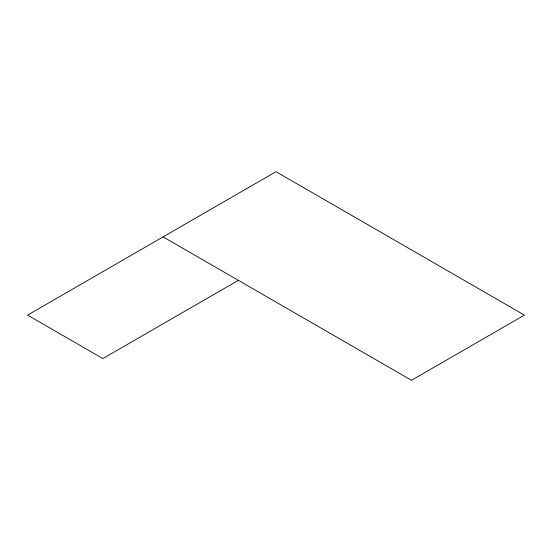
<?xml version="1.0" encoding="UTF-8"?>
<svg xmlns="http://www.w3.org/2000/svg" width="552" height="552" viewBox="0 0 552 552"><rect width="100%" height="100%" fill="white"/><g stroke="black" fill="none" stroke-linecap="round" stroke-linejoin="round"><path stroke-width="0.83" d="M238.36 280.347L102.872 358.572L27.6 315.109L276 171.7L524.4 315.109L411.488 380.3L163.088 236.891"/></g></svg>
